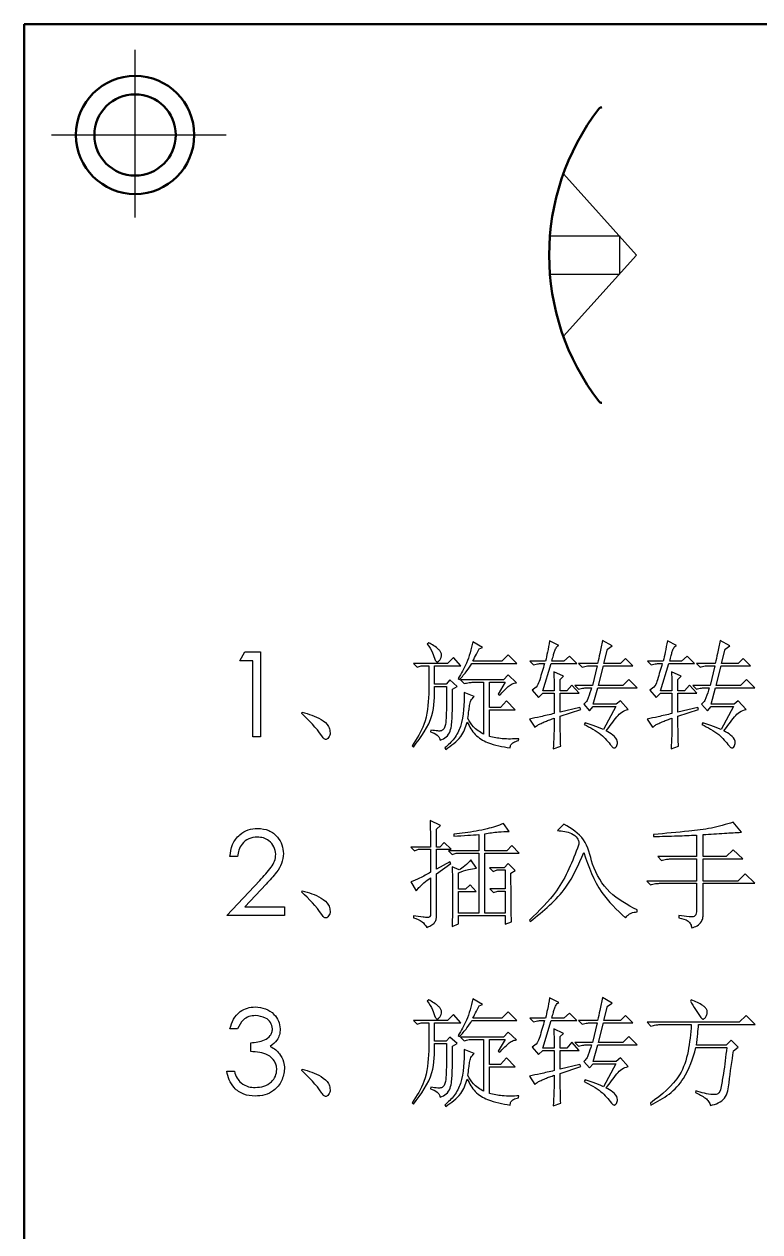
# Model space of a CAD drawing. Extents: x -61205 to 26665, y -81742 to 98141.
# Drawn here: x -37211.35 to -37191.46, y 14435.53 to 14468.22 of the extents above; entities that cross this region are included whole.
import ezdxf

# ---------------------------------------------------------------- set-up
doc = ezdxf.new("R2010")
doc.units = 0
doc.header["$LTSCALE"] = 1000
doc.header["$MEASUREMENT"] = 0
for name, pattern in [('AM_ISO02W050x2', [3.75, 3, -0.75]), ('F', [0.75, 0.5, -0.25]), ('G', [2, 1.25, -0.25, 0.25, -0.25])]:
    doc.linetypes.add(name, pattern=pattern)
for name, color, linetype in [('01', 7, 'CONTINUOUS'), ('04', 2, 'F'), ('05', 4, 'G')]:
    doc.layers.add(name, color=color, linetype=linetype)

msp = doc.modelspace()

# ---------------------------------------------------------------- linework, layer by layer
at = {"layer": '01', "lineweight": 50}
for p, q in [((-37211.354, 14468.221), (-37211.354, 14428.221)), ((-37131.354, 14468.221), (-37211.354, 14468.221))]:
    msp.add_line(p, q, dxfattribs=at)
at = {"layer": '01'}
for p, q in [((-37200.413, 14451.474), (-37200.451, 14451.436)), ((-37198.958, 14451.349), (-37199.219, 14451.499)), ((-37196.893, 14451.399), (-37197.142, 14451.524)), ((-37195.45, 14451.387), (-37195.711, 14451.536)), ((-37193.708, 14451.399), (-37193.957, 14451.524)), ((-37192.265, 14451.387), (-37192.526, 14451.536)), ((-37205.522, 14450.988), (-37205.387, 14451.224)), ((-37205.387, 14451.224), (-37204.962, 14451.224)), ((-37204.962, 14451.224), (-37204.962, 14448.924)), ((-37199.742, 14451.076), (-37199.903, 14450.914)), ((-37199.543, 14450.852), (-37199.742, 14451.076)), ((-37199.045, 14451.312), (-37198.958, 14451.349)), ((-37198.261, 14451.15), (-37198.435, 14450.976)), ((-37198.025, 14450.914), (-37198.261, 14451.15)), ((-37196.607, 14451.113), (-37196.756, 14450.976)), ((-37196.408, 14450.914), (-37196.607, 14451.113)), ((-37195.674, 14450.914), (-37195.574, 14451.3)), ((-37195.574, 14451.3), (-37195.45, 14451.387)), ((-37193.422, 14451.113), (-37193.571, 14450.976)), ((-37193.223, 14450.914), (-37193.422, 14451.113)), ((-37192.489, 14450.914), (-37192.39, 14451.3)), ((-37192.39, 14451.3), (-37192.265, 14451.387)), ((-37205.168, 14450.988), (-37205.522, 14450.988)), ((-37205.168, 14448.924), (-37205.168, 14450.988)), ((-37200.824, 14450.914), (-37200.724, 14450.814)), ((-37199.903, 14450.914), (-37200.824, 14450.914)), ((-37200.724, 14450.814), (-37200.612, 14450.852)), ((-37200.612, 14450.852), (-37200.413, 14450.852)), ((-37200.413, 14450.852), (-37200.413, 14450.093)), ((-37200.252, 14450.354), (-37200.252, 14450.852)), ((-37200.252, 14450.852), (-37199.543, 14450.852)), ((-37199.244, 14450.914), (-37198.025, 14450.914)), ((-37198.435, 14450.976), (-37199.219, 14450.976)), ((-37197.254, 14450.976), (-37197.677, 14450.976)), ((-37197.677, 14450.976), (-37197.577, 14450.877)), ((-37197.328, 14450.168), (-37197.104, 14450.914)), ((-37197.328, 14450.914), (-37197.279, 14450.914)), ((-37197.104, 14450.914), (-37196.408, 14450.914)), ((-37196.756, 14450.976), (-37197.079, 14450.976)), ((-37195.848, 14450.914), (-37196.358, 14450.914)), ((-37196.358, 14450.914), (-37196.258, 14450.814)), ((-37196.01, 14450.852), (-37195.86, 14450.852)), ((-37195.86, 14450.852), (-37195.985, 14450.317)), ((-37195.823, 14450.317), (-37195.686, 14450.852)), ((-37195.686, 14450.852), (-37194.89, 14450.852)), ((-37195.226, 14450.914), (-37195.674, 14450.914)), ((-37195.089, 14451.051), (-37195.226, 14450.914)), ((-37194.89, 14450.852), (-37195.089, 14451.051)), ((-37194.069, 14450.976), (-37194.492, 14450.976)), ((-37194.492, 14450.976), (-37194.392, 14450.877)), ((-37194.144, 14450.168), (-37193.92, 14450.914)), ((-37194.144, 14450.914), (-37194.094, 14450.914)), ((-37193.92, 14450.914), (-37193.223, 14450.914)), ((-37193.571, 14450.976), (-37193.895, 14450.976)), ((-37192.663, 14450.914), (-37193.173, 14450.914)), ((-37193.173, 14450.914), (-37193.074, 14450.814)), ((-37192.825, 14450.852), (-37192.676, 14450.852)), ((-37192.676, 14450.852), (-37192.8, 14450.317)), ((-37192.638, 14450.317), (-37192.502, 14450.852)), ((-37192.502, 14450.852), (-37191.705, 14450.852)), ((-37192.041, 14450.914), (-37192.489, 14450.914)), ((-37191.904, 14451.051), (-37192.041, 14450.914)), ((-37191.705, 14450.852), (-37191.904, 14451.051)), ((-37199.841, 14450.466), (-37199.941, 14450.354)), ((-37199.642, 14450.292), (-37199.841, 14450.466)), ((-37199.617, 14450.503), (-37199.58, 14450.479)), ((-37198.386, 14450.466), (-37199.555, 14450.466)), ((-37199.555, 14450.466), (-37199.456, 14450.367)), ((-37198.261, 14450.603), (-37198.386, 14450.466)), ((-37198.037, 14450.392), (-37198.261, 14450.603)), ((-37196.768, 14450.566), (-37197.03, 14450.69)), ((-37196.856, 14450.479), (-37196.768, 14450.566)), ((-37196.856, 14450.168), (-37196.856, 14450.479)), ((-37195.002, 14450.479), (-37195.164, 14450.317)), ((-37194.778, 14450.255), (-37195.002, 14450.479)), ((-37193.584, 14450.566), (-37193.845, 14450.69)), ((-37193.671, 14450.479), (-37193.584, 14450.566)), ((-37193.671, 14450.168), (-37193.671, 14450.479)), ((-37191.817, 14450.479), (-37191.979, 14450.317)), ((-37191.593, 14450.255), (-37191.817, 14450.479)), ((-37199.941, 14450.354), (-37200.252, 14450.354)), ((-37200.252, 14450.292), (-37199.928, 14450.292)), ((-37199.767, 14450.217), (-37199.642, 14450.292)), ((-37199.182, 14450.018), (-37199.456, 14450.13)), ((-37199.207, 14450.404), (-37198.933, 14450.404)), ((-37198.933, 14450.404), (-37198.933, 14448.998)), ((-37198.771, 14449.72), (-37198.771, 14450.404)), ((-37198.771, 14450.404), (-37198.348, 14450.404)), ((-37198.348, 14450.404), (-37198.535, 14450.081)), ((-37197.614, 14450.193), (-37197.44, 14449.993)), ((-37197.44, 14449.993), (-37197.328, 14450.105)), ((-37197.017, 14450.168), (-37197.328, 14450.168)), ((-37197.328, 14450.105), (-37197.017, 14450.105)), ((-37197.017, 14450.105), (-37197.017, 14449.558)), ((-37196.681, 14450.168), (-37196.856, 14450.168)), ((-37196.856, 14449.595), (-37196.856, 14450.105)), ((-37196.856, 14450.105), (-37196.346, 14450.105)), ((-37196.545, 14450.329), (-37196.681, 14450.168)), ((-37196.346, 14450.105), (-37196.545, 14450.329)), ((-37195.985, 14450.317), (-37196.457, 14450.317)), ((-37196.457, 14450.317), (-37196.358, 14450.217)), ((-37196.109, 14450.255), (-37196.01, 14450.255)), ((-37195.96, 14449.807), (-37195.835, 14450.255)), ((-37195.835, 14450.255), (-37194.778, 14450.255)), ((-37195.164, 14450.317), (-37195.823, 14450.317)), ((-37194.43, 14450.193), (-37194.256, 14449.993)), ((-37194.256, 14449.993), (-37194.144, 14450.105)), ((-37193.833, 14450.168), (-37194.144, 14450.168)), ((-37194.144, 14450.105), (-37193.833, 14450.105)), ((-37193.833, 14450.105), (-37193.833, 14449.558)), ((-37193.497, 14450.168), (-37193.671, 14450.168)), ((-37193.671, 14449.595), (-37193.671, 14450.105)), ((-37193.671, 14450.105), (-37193.161, 14450.105)), ((-37193.36, 14450.329), (-37193.497, 14450.168)), ((-37193.161, 14450.105), (-37193.36, 14450.329)), ((-37192.8, 14450.317), (-37193.273, 14450.317)), ((-37193.273, 14450.317), (-37193.173, 14450.217)), ((-37192.925, 14450.255), (-37192.825, 14450.255)), ((-37192.775, 14449.807), (-37192.651, 14450.255)), ((-37192.651, 14450.255), (-37191.593, 14450.255)), ((-37191.979, 14450.317), (-37192.638, 14450.317)), ((-37198.535, 14450.081), (-37198.485, 14450.056)), ((-37198.311, 14449.906), (-37198.473, 14449.72)), ((-37198.075, 14449.658), (-37198.311, 14449.906)), ((-37196.221, 14449.807), (-37196.059, 14449.633)), ((-37195.338, 14449.807), (-37195.96, 14449.807)), ((-37195.226, 14449.906), (-37195.338, 14449.807)), ((-37195.014, 14449.67), (-37195.226, 14449.906)), ((-37193.037, 14449.807), (-37192.875, 14449.633)), ((-37192.153, 14449.807), (-37192.775, 14449.807)), ((-37192.041, 14449.906), (-37192.153, 14449.807)), ((-37191.83, 14449.67), (-37192.041, 14449.906)), ((-37203.847, 14449.558), (-37203.834, 14449.595)), ((-37198.473, 14449.72), (-37198.771, 14449.72)), ((-37198.771, 14448.936), (-37198.771, 14449.658)), ((-37198.771, 14449.658), (-37198.075, 14449.658)), ((-37196.321, 14449.72), (-37196.856, 14449.595)), ((-37196.856, 14449.483), (-37196.296, 14449.67)), ((-37196.296, 14449.67), (-37196.321, 14449.72)), ((-37196.059, 14449.633), (-37195.96, 14449.745)), ((-37195.96, 14449.745), (-37195.35, 14449.745)), ((-37195.35, 14449.745), (-37195.686, 14449.123)), ((-37193.136, 14449.72), (-37193.671, 14449.595)), ((-37193.671, 14449.483), (-37193.111, 14449.67)), ((-37193.111, 14449.67), (-37193.136, 14449.72)), ((-37192.875, 14449.633), (-37192.775, 14449.745)), ((-37192.775, 14449.745), (-37192.166, 14449.745)), ((-37192.166, 14449.745), (-37192.502, 14449.123)), ((-37200.351, 14449.11), (-37200.364, 14449.06)), ((-37197.689, 14449.409), (-37197.54, 14449.185)), ((-37196.184, 14449.309), (-37196.209, 14449.26)), ((-37194.504, 14449.409), (-37194.355, 14449.185)), ((-37192.999, 14449.309), (-37193.024, 14449.26)), ((-37204.962, 14448.924), (-37205.168, 14448.924)), ((-37197.988, 14448.824), (-37197.975, 14448.874)), ((-37200.861, 14448.687), (-37200.824, 14448.65)), ((-37199.978, 14448.625), (-37199.953, 14448.588)), ((-37197.042, 14448.6), (-37196.843, 14448.675)), ((-37193.858, 14448.6), (-37193.659, 14448.675)), ((-37200.09, 14446.529), (-37200.376, 14446.665)), ((-37200.202, 14446.429), (-37200.09, 14446.529)), ((-37198.236, 14446.367), (-37198.386, 14446.578)), ((-37196.756, 14446.566), (-37196.93, 14446.392)), ((-37191.954, 14446.342), (-37192.178, 14446.616)), ((-37200.202, 14445.944), (-37200.202, 14446.429)), ((-37199.729, 14446.292), (-37199.729, 14446.242)), ((-37199.057, 14446.28), (-37199.057, 14445.844)), ((-37198.896, 14445.844), (-37198.896, 14446.305)), ((-37194.33, 14446.28), (-37194.33, 14446.23)), ((-37193.173, 14446.267), (-37193.173, 14445.683)), ((-37192.987, 14445.683), (-37192.987, 14446.28)), ((-37200.899, 14445.944), (-37200.799, 14445.844)), ((-37200.364, 14445.944), (-37200.899, 14445.944)), ((-37200.799, 14445.844), (-37200.687, 14445.882)), ((-37200.687, 14445.882), (-37200.364, 14445.882)), ((-37200.364, 14445.882), (-37200.364, 14445.26)), ((-37200.115, 14445.944), (-37200.202, 14445.944)), ((-37200.202, 14445.882), (-37199.804, 14445.882)), ((-37200.202, 14445.347), (-37200.202, 14445.882)), ((-37199.99, 14446.068), (-37200.115, 14445.944)), ((-37199.804, 14445.882), (-37199.99, 14446.068)), ((-37199.057, 14445.844), (-37199.878, 14445.844)), ((-37199.878, 14445.844), (-37199.779, 14445.745)), ((-37198.299, 14445.844), (-37198.896, 14445.844)), ((-37198.162, 14445.981), (-37198.299, 14445.844)), ((-37197.963, 14445.782), (-37198.162, 14445.981)), ((-37192.178, 14445.869), (-37192.365, 14445.683)), ((-37191.917, 14445.62), (-37192.178, 14445.869)), ((-37205.581, 14445.683), (-37205.787, 14445.683)), ((-37199.841, 14445.546), (-37200.202, 14445.347)), ((-37199.816, 14445.496), (-37199.841, 14445.546)), ((-37199.779, 14445.745), (-37199.667, 14445.782)), ((-37199.667, 14445.782), (-37199.057, 14445.782)), ((-37199.12, 14445.372), (-37199.269, 14445.596)), ((-37199.057, 14445.782), (-37199.057, 14444.153)), ((-37198.896, 14444.153), (-37198.896, 14445.782)), ((-37198.896, 14445.782), (-37197.963, 14445.782)), ((-37193.173, 14445.683), (-37194.218, 14445.683)), ((-37194.218, 14445.683), (-37194.119, 14445.583)), ((-37193.87, 14445.62), (-37193.173, 14445.62)), ((-37193.173, 14445.62), (-37193.173, 14445.023)), ((-37192.365, 14445.683), (-37192.987, 14445.683)), ((-37192.987, 14445.62), (-37191.917, 14445.62)), ((-37192.987, 14445.023), (-37192.987, 14445.62)), ((-37200.202, 14445.222), (-37199.816, 14445.496)), ((-37200.202, 14444.078), (-37200.202, 14445.222)), ((-37199.592, 14445.322), (-37199.779, 14445.409)), ((-37199.605, 14444.799), (-37199.605, 14445.247)), ((-37198.373, 14445.384), (-37198.771, 14445.384)), ((-37198.771, 14445.384), (-37198.672, 14445.285)), ((-37198.672, 14445.285), (-37198.56, 14445.322)), ((-37198.56, 14445.322), (-37198.348, 14445.322)), ((-37198.261, 14445.496), (-37198.373, 14445.384)), ((-37198.348, 14445.322), (-37198.348, 14444.812)), ((-37198.075, 14445.309), (-37198.261, 14445.496)), ((-37198.187, 14445.235), (-37198.075, 14445.309)), ((-37191.855, 14445.222), (-37192.054, 14445.023)), ((-37191.593, 14444.961), (-37191.855, 14445.222)), ((-37205.876, 14444.09), (-37204.984, 14445.042)), ((-37204.808, 14444.94), (-37205.383, 14444.326)), ((-37200.899, 14444.998), (-37200.749, 14444.762)), ((-37200.364, 14445.11), (-37200.364, 14444.128)), ((-37199.294, 14444.924), (-37199.418, 14444.799)), ((-37199.132, 14444.737), (-37199.294, 14444.924)), ((-37193.173, 14445.023), (-37194.517, 14445.023)), ((-37194.517, 14445.023), (-37194.417, 14444.924)), ((-37194.169, 14444.961), (-37193.173, 14444.961)), ((-37193.173, 14444.961), (-37193.173, 14444.19)), ((-37192.054, 14445.023), (-37192.987, 14445.023)), ((-37192.987, 14444.961), (-37191.593, 14444.961)), ((-37192.987, 14444.165), (-37192.987, 14444.961)), ((-37203.847, 14444.725), (-37203.834, 14444.762)), ((-37199.418, 14444.799), (-37199.605, 14444.799)), ((-37199.605, 14444.153), (-37199.605, 14444.737)), ((-37199.605, 14444.737), (-37199.132, 14444.737)), ((-37198.348, 14444.812), (-37198.759, 14444.812)), ((-37198.759, 14444.812), (-37198.659, 14444.712)), ((-37198.659, 14444.712), (-37198.547, 14444.75)), ((-37198.547, 14444.75), (-37198.348, 14444.75)), ((-37198.348, 14444.75), (-37198.348, 14444.153)), ((-37205.383, 14444.326), (-37204.313, 14444.326)), ((-37204.313, 14444.326), (-37204.313, 14444.09)), ((-37194.778, 14444.19), (-37194.778, 14444.24)), ((-37204.313, 14444.09), (-37205.876, 14444.09)), ((-37200.824, 14444.078), (-37200.824, 14444.028)), ((-37199.057, 14444.153), (-37199.605, 14444.153)), ((-37199.605, 14444.09), (-37198.348, 14444.09)), ((-37199.605, 14443.866), (-37199.605, 14444.09)), ((-37198.348, 14444.153), (-37198.896, 14444.153)), ((-37198.348, 14444.09), (-37198.348, 14443.854)), ((-37198.348, 14443.854), (-37198.174, 14443.916)), ((-37197.689, 14443.966), (-37197.664, 14443.929)), ((-37193.646, 14444.09), (-37193.646, 14444.028)), ((-37199.779, 14443.792), (-37199.605, 14443.866)), ((-37200.413, 14441.807), (-37200.451, 14441.77)), ((-37198.958, 14441.683), (-37199.219, 14441.832)), ((-37199.045, 14441.645), (-37198.958, 14441.683)), ((-37196.893, 14441.733), (-37197.142, 14441.857)), ((-37195.45, 14441.72), (-37195.711, 14441.869)), ((-37195.674, 14441.247), (-37195.574, 14441.633)), ((-37195.574, 14441.633), (-37195.45, 14441.72)), ((-37193.31, 14441.807), (-37193.335, 14441.77)), ((-37199.742, 14441.409), (-37199.903, 14441.247)), ((-37199.543, 14441.185), (-37199.742, 14441.409)), ((-37198.435, 14441.31), (-37199.219, 14441.31)), ((-37198.261, 14441.484), (-37198.435, 14441.31)), ((-37198.025, 14441.247), (-37198.261, 14441.484)), ((-37197.254, 14441.31), (-37197.677, 14441.31)), ((-37197.677, 14441.31), (-37197.577, 14441.21)), ((-37196.756, 14441.31), (-37197.079, 14441.31)), ((-37196.607, 14441.446), (-37196.756, 14441.31)), ((-37196.408, 14441.247), (-37196.607, 14441.446)), ((-37195.089, 14441.384), (-37195.226, 14441.247)), ((-37194.89, 14441.185), (-37195.089, 14441.384)), ((-37191.83, 14441.384), (-37192.016, 14441.198)), ((-37191.581, 14441.135), (-37191.83, 14441.384)), ((-37205.581, 14441.026), (-37205.787, 14441.026)), ((-37199.903, 14441.247), (-37200.824, 14441.247)), ((-37200.824, 14441.247), (-37200.724, 14441.148)), ((-37200.724, 14441.148), (-37200.612, 14441.185)), ((-37200.612, 14441.185), (-37200.413, 14441.185)), ((-37200.413, 14441.185), (-37200.413, 14440.426)), ((-37200.252, 14440.688), (-37200.252, 14441.185)), ((-37200.252, 14441.185), (-37199.543, 14441.185)), ((-37199.244, 14441.247), (-37198.025, 14441.247)), ((-37198.261, 14440.936), (-37198.386, 14440.8)), ((-37198.037, 14440.725), (-37198.261, 14440.936)), ((-37197.328, 14440.501), (-37197.104, 14441.247)), ((-37197.328, 14441.247), (-37197.279, 14441.247)), ((-37197.104, 14441.247), (-37196.408, 14441.247)), ((-37196.768, 14440.899), (-37197.03, 14441.023)), ((-37195.848, 14441.247), (-37196.358, 14441.247)), ((-37196.358, 14441.247), (-37196.258, 14441.148)), ((-37196.01, 14441.185), (-37195.86, 14441.185)), ((-37195.86, 14441.185), (-37195.985, 14440.65)), ((-37195.823, 14440.65), (-37195.686, 14441.185)), ((-37195.686, 14441.185), (-37194.89, 14441.185)), ((-37195.226, 14441.247), (-37195.674, 14441.247)), ((-37192.016, 14441.198), (-37194.504, 14441.198)), ((-37194.504, 14441.198), (-37194.405, 14441.098)), ((-37194.156, 14441.135), (-37193.31, 14441.135)), ((-37193.111, 14441.135), (-37191.581, 14441.135)), ((-37205.227, 14440.407), (-37205.227, 14440.643)), ((-37199.941, 14440.688), (-37200.252, 14440.688)), ((-37200.252, 14440.625), (-37199.928, 14440.625)), ((-37199.841, 14440.8), (-37199.941, 14440.688)), ((-37199.642, 14440.625), (-37199.841, 14440.8)), ((-37199.767, 14440.551), (-37199.642, 14440.625)), ((-37199.617, 14440.837), (-37199.58, 14440.812)), ((-37198.386, 14440.8), (-37199.555, 14440.8)), ((-37199.555, 14440.8), (-37199.456, 14440.7)), ((-37199.207, 14440.737), (-37198.933, 14440.737)), ((-37198.933, 14440.737), (-37198.933, 14439.332)), ((-37198.771, 14440.053), (-37198.771, 14440.737)), ((-37198.771, 14440.737), (-37198.348, 14440.737)), ((-37198.348, 14440.737), (-37198.535, 14440.414)), ((-37196.856, 14440.812), (-37196.768, 14440.899)), ((-37196.856, 14440.501), (-37196.856, 14440.812)), ((-37196.545, 14440.663), (-37196.681, 14440.501)), ((-37196.346, 14440.439), (-37196.545, 14440.663)), ((-37195.985, 14440.65), (-37196.457, 14440.65)), ((-37196.457, 14440.65), (-37196.358, 14440.551)), ((-37195.164, 14440.65), (-37195.823, 14440.65)), ((-37195.002, 14440.812), (-37195.164, 14440.65)), ((-37194.778, 14440.588), (-37195.002, 14440.812)), ((-37192.228, 14440.712), (-37192.365, 14440.576)), ((-37192.041, 14440.526), (-37192.228, 14440.712)), ((-37199.182, 14440.352), (-37199.456, 14440.464)), ((-37198.535, 14440.414), (-37198.485, 14440.389)), ((-37197.614, 14440.526), (-37197.44, 14440.327)), ((-37197.44, 14440.327), (-37197.328, 14440.439)), ((-37197.017, 14440.501), (-37197.328, 14440.501)), ((-37197.328, 14440.439), (-37197.017, 14440.439)), ((-37197.017, 14440.439), (-37197.017, 14439.891)), ((-37196.681, 14440.501), (-37196.856, 14440.501)), ((-37196.856, 14440.439), (-37196.346, 14440.439)), ((-37196.856, 14439.929), (-37196.856, 14440.439)), ((-37196.109, 14440.588), (-37196.01, 14440.588)), ((-37195.96, 14440.14), (-37195.835, 14440.588)), ((-37195.835, 14440.588), (-37194.778, 14440.588)), ((-37193.186, 14440.513), (-37192.352, 14440.513)), ((-37192.365, 14440.576), (-37193.173, 14440.576)), ((-37192.166, 14440.426), (-37192.041, 14440.526)), ((-37198.473, 14440.053), (-37198.771, 14440.053)), ((-37198.771, 14439.269), (-37198.771, 14439.991)), ((-37198.771, 14439.991), (-37198.075, 14439.991)), ((-37198.311, 14440.24), (-37198.473, 14440.053)), ((-37198.075, 14439.991), (-37198.311, 14440.24)), ((-37196.321, 14440.053), (-37196.856, 14439.929)), ((-37196.856, 14439.817), (-37196.296, 14440.003)), ((-37196.296, 14440.003), (-37196.321, 14440.053)), ((-37196.221, 14440.14), (-37196.059, 14439.966)), ((-37196.059, 14439.966), (-37195.96, 14440.078)), ((-37195.338, 14440.14), (-37195.96, 14440.14)), ((-37195.96, 14440.078), (-37195.35, 14440.078)), ((-37195.35, 14440.078), (-37195.686, 14439.456)), ((-37195.226, 14440.24), (-37195.338, 14440.14)), ((-37195.014, 14440.003), (-37195.226, 14440.24)), ((-37205.876, 14439.876), (-37205.669, 14439.876)), ((-37203.847, 14439.891), (-37203.834, 14439.929)), ((-37197.689, 14439.742), (-37197.54, 14439.518)), ((-37196.184, 14439.643), (-37196.209, 14439.593)), ((-37200.351, 14439.444), (-37200.364, 14439.394)), ((-37193.186, 14439.344), (-37193.198, 14439.294)), ((-37200.861, 14439.021), (-37200.824, 14438.983)), ((-37197.988, 14439.157), (-37197.975, 14439.207)), ((-37197.042, 14438.934), (-37196.843, 14439.008)), ((-37194.417, 14439.008), (-37194.405, 14438.958)), ((-37199.978, 14438.958), (-37199.953, 14438.921))]:
    msp.add_line(p, q, dxfattribs=at)
at = {"layer": '01', "lineweight": 50}
for radius in [1.6, 1.1]:
    msp.add_circle((-37208.354, 14465.221), radius, dxfattribs=at)
for centre, radius, start, end in [((-37190.655, 14461.971), 6.5, 142.456, 217.544), ((-37195.729, 14465.871), 0.1, 90.001, 142.456), ((-37195.729, 14458.071), 0.1, 217.544, 269.999)]:
    msp.add_arc(centre, radius, start, end, dxfattribs=at)
at = {"layer": '01'}
for points, knots in [([(-37200.451, 14451.436), (-37200.397, 14451.362), (-37200.3, 14451.23), (-37200.262, 14451.056), (-37200.218, 14450.974), (-37200.196, 14450.956), (-37200.174, 14450.953), (-37200.154, 14450.963), (-37200.134, 14450.981), (-37200.104, 14451.017), (-37200.071, 14451.075), (-37200.057, 14451.157), (-37200.088, 14451.235), (-37200.199, 14451.355), (-37200.318, 14451.421), (-37200.413, 14451.474)], [0, 0, 0, 0, 0.210266, 0.375515, 0.406805, 0.422518, 0.438115, 0.455623, 0.473207, 0.500759, 0.563259, 0.625464, 0.68759, 0.750155, 1, 1, 1, 1]), ([(-37199.219, 14451.499), (-37199.266, 14451.302), (-37199.35, 14450.95), (-37199.536, 14450.64), (-37199.617, 14450.503)], [0, 0, 0, 0, 0.5599541, 1, 1, 1, 1]), ([(-37197.142, 14451.524), (-37197.16, 14451.421), (-37197.194, 14451.238), (-37197.235, 14451.056), (-37197.254, 14450.976)], [0, 0, 0, 0, 0.5599979, 1, 1, 1, 1]), ([(-37197.079, 14450.976), (-37197.067, 14451.029), (-37197.046, 14451.115), (-37197.011, 14451.234), (-37196.98, 14451.315), (-37196.939, 14451.374), (-37196.908, 14451.391), (-37196.893, 14451.399)], [0, 0, 0, 0, 0.340268, 0.560438, 0.780244, 0.890413, 1, 1, 1, 1]), ([(-37195.711, 14451.536), (-37195.735, 14451.419), (-37195.777, 14451.211), (-37195.826, 14451.005), (-37195.848, 14450.914)], [0, 0, 0, 0, 0.559987, 1, 1, 1, 1]), ([(-37193.957, 14451.524), (-37193.976, 14451.421), (-37194.009, 14451.238), (-37194.051, 14451.056), (-37194.069, 14450.976)], [0, 0, 0, 0, 0.559997, 1, 1, 1, 1]), ([(-37193.895, 14450.976), (-37193.882, 14451.029), (-37193.861, 14451.115), (-37193.826, 14451.234), (-37193.796, 14451.315), (-37193.754, 14451.374), (-37193.724, 14451.391), (-37193.708, 14451.399)], [0, 0, 0, 0, 0.3402667, 0.5604362, 0.7802383, 0.8904073, 1, 1, 1, 1]), ([(-37192.526, 14451.536), (-37192.55, 14451.419), (-37192.592, 14451.211), (-37192.642, 14451.005), (-37192.663, 14450.914)], [0, 0, 0, 0, 0.559989, 1, 1, 1, 1]), ([(-37199.219, 14450.976), (-37199.187, 14451.039), (-37199.13, 14451.152), (-37199.071, 14451.263), (-37199.045, 14451.312)], [0, 0, 0, 0, 0.560004, 1, 1, 1, 1]), ([(-37199.58, 14450.479), (-37199.511, 14450.555), (-37199.387, 14450.691), (-37199.288, 14450.846), (-37199.244, 14450.914)], [0, 0, 0, 0, 0.559888, 1, 1, 1, 1]), ([(-37197.279, 14450.914), (-37197.321, 14450.769), (-37197.381, 14450.566), (-37197.464, 14450.296), (-37197.565, 14450.227), (-37197.614, 14450.193)], [0, 0, 0, 0, 0.563454, 0.784514, 1, 1, 1, 1]), ([(-37197.577, 14450.877), (-37197.531, 14450.889), (-37197.45, 14450.911), (-37197.365, 14450.913), (-37197.328, 14450.914)], [0, 0, 0, 0, 0.559821, 1, 1, 1, 1]), ([(-37196.258, 14450.814), (-37196.213, 14450.827), (-37196.131, 14450.849), (-37196.047, 14450.851), (-37196.01, 14450.852)], [0, 0, 0, 0, 0.559823, 1, 1, 1, 1]), ([(-37194.094, 14450.914), (-37194.137, 14450.769), (-37194.196, 14450.566), (-37194.279, 14450.296), (-37194.38, 14450.227), (-37194.43, 14450.193)], [0, 0, 0, 0, 0.563454, 0.784514, 1, 1, 1, 1]), ([(-37194.392, 14450.877), (-37194.347, 14450.889), (-37194.265, 14450.911), (-37194.181, 14450.913), (-37194.144, 14450.914)], [0, 0, 0, 0, 0.559827, 1, 1, 1, 1]), ([(-37193.074, 14450.814), (-37193.028, 14450.827), (-37192.947, 14450.849), (-37192.862, 14450.851), (-37192.825, 14450.852)], [0, 0, 0, 0, 0.559829, 1, 1, 1, 1]), ([(-37197.03, 14450.69), (-37197.026, 14450.593), (-37197.019, 14450.419), (-37197.018, 14450.244), (-37197.017, 14450.168)], [0, 0, 0, 0, 0.559993, 1, 1, 1, 1]), ([(-37193.845, 14450.69), (-37193.841, 14450.593), (-37193.835, 14450.419), (-37193.833, 14450.244), (-37193.833, 14450.168)], [0, 0, 0, 0, 0.559993, 1, 1, 1, 1]), ([(-37200.413, 14450.093), (-37200.429, 14449.807), (-37200.457, 14449.297), (-37200.738, 14448.874), (-37200.861, 14448.687)], [0, 0, 0, 0, 0.560257, 1, 1, 1, 1]), ([(-37200.824, 14448.65), (-37200.619, 14448.924), (-37200.253, 14449.415), (-37200.252, 14450.023), (-37200.252, 14450.292)], [0, 0, 0, 0, 0.55767, 1, 1, 1, 1]), ([(-37199.928, 14450.292), (-37199.929, 14450.078), (-37199.93, 14449.769), (-37199.943, 14449.392), (-37199.964, 14449.203), (-37200.024, 14449.114), (-37200.082, 14449.083), (-37200.195, 14449.084), (-37200.289, 14449.1), (-37200.351, 14449.11)], [0, 0, 0, 0, 0.420669, 0.605753, 0.750235, 0.781465, 0.812535, 0.87505, 1, 1, 1, 1]), ([(-37200.102, 14448.837), (-37200.042, 14448.86), (-37199.922, 14448.907), (-37199.794, 14449.141), (-37199.769, 14449.586), (-37199.768, 14449.965), (-37199.767, 14450.217)], [0, 0, 0, 0, 0.124695, 0.248758, 0.498494, 1, 1, 1, 1]), ([(-37199.456, 14450.13), (-37199.456, 14449.816), (-37199.457, 14449.379), (-37199.704, 14448.869), (-37199.887, 14448.707), (-37199.978, 14448.625)], [0, 0, 0, 0, 0.560261, 0.779897, 1, 1, 1, 1]), ([(-37199.456, 14450.367), (-37199.41, 14450.379), (-37199.328, 14450.401), (-37199.244, 14450.403), (-37199.207, 14450.404)], [0, 0, 0, 0, 0.559835, 1, 1, 1, 1]), ([(-37198.485, 14450.056), (-37198.414, 14450.135), (-37198.316, 14450.247), (-37198.163, 14450.368), (-37198.079, 14450.384), (-37198.037, 14450.392)], [0, 0, 0, 0, 0.560921, 0.781125, 1, 1, 1, 1]), ([(-37196.358, 14450.217), (-37196.312, 14450.23), (-37196.231, 14450.252), (-37196.146, 14450.254), (-37196.109, 14450.255)], [0, 0, 0, 0, 0.559827, 1, 1, 1, 1]), ([(-37196.01, 14450.255), (-37196.037, 14450.165), (-37196.076, 14450.04), (-37196.138, 14449.881), (-37196.193, 14449.831), (-37196.221, 14449.807)], [0, 0, 0, 0, 0.562329, 0.783304, 1, 1, 1, 1]), ([(-37193.173, 14450.217), (-37193.128, 14450.23), (-37193.046, 14450.252), (-37192.962, 14450.254), (-37192.925, 14450.255)], [0, 0, 0, 0, 0.559835, 1, 1, 1, 1]), ([(-37192.825, 14450.255), (-37192.853, 14450.165), (-37192.891, 14450.04), (-37192.953, 14449.881), (-37193.009, 14449.831), (-37193.037, 14449.807)], [0, 0, 0, 0, 0.562326, 0.7833, 1, 1, 1, 1]), ([(-37199.356, 14449.421), (-37199.346, 14449.493), (-37199.328, 14449.611), (-37199.306, 14449.774), (-37199.285, 14449.918), (-37199.216, 14449.985), (-37199.182, 14450.018)], [0, 0, 0, 0, 0.340863, 0.561446, 0.78109, 1, 1, 1, 1]), ([(-37203.834, 14449.595), (-37203.658, 14449.544), (-37203.393, 14449.468), (-37203.128, 14449.255), (-37203.074, 14449.076), (-37203.082, 14448.954), (-37203.135, 14448.891), (-37203.17, 14448.862), (-37203.208, 14448.854), (-37203.242, 14448.873), (-37203.276, 14448.905), (-37203.439, 14449.165), (-37203.65, 14449.368), (-37203.847, 14449.558)], [0, 0, 0, 0, 0.251428, 0.376681, 0.439729, 0.501951, 0.533468, 0.5493, 0.564972, 0.582599, 0.600317, 0.628129, 1, 1, 1, 1]), ([(-37197.017, 14449.558), (-37197.142, 14449.528), (-37197.365, 14449.475), (-37197.59, 14449.429), (-37197.689, 14449.409)], [0, 0, 0, 0, 0.559993, 1, 1, 1, 1]), ([(-37197.54, 14449.185), (-37197.515, 14449.207), (-37197.466, 14449.251), (-37197.366, 14449.296), (-37197.258, 14449.344), (-37197.138, 14449.39), (-37197.057, 14449.419), (-37197.017, 14449.434)], [0, 0, 0, 0, 0.168514, 0.338765, 0.559176, 0.779581, 1, 1, 1, 1]), ([(-37197.017, 14449.434), (-37197.019, 14449.278), (-37197.022, 14449), (-37197.036, 14448.722), (-37197.042, 14448.6)], [0, 0, 0, 0, 0.5599933, 1, 1, 1, 1]), ([(-37196.843, 14448.675), (-37196.848, 14448.826), (-37196.855, 14449.095), (-37196.855, 14449.365), (-37196.856, 14449.483)], [0, 0, 0, 0, 0.559987, 1, 1, 1, 1]), ([(-37195.612, 14449.085), (-37195.52, 14449.215), (-37195.392, 14449.395), (-37195.195, 14449.611), (-37195.075, 14449.65), (-37195.014, 14449.67)], [0, 0, 0, 0, 0.561298, 0.781302, 1, 1, 1, 1]), ([(-37193.833, 14449.558), (-37193.958, 14449.528), (-37194.181, 14449.475), (-37194.406, 14449.429), (-37194.504, 14449.409)], [0, 0, 0, 0, 0.55999, 1, 1, 1, 1]), ([(-37194.355, 14449.185), (-37194.331, 14449.207), (-37194.281, 14449.251), (-37194.181, 14449.296), (-37194.073, 14449.344), (-37193.953, 14449.39), (-37193.873, 14449.419), (-37193.833, 14449.434)], [0, 0, 0, 0, 0.168519, 0.33877, 0.559182, 0.779587, 1, 1, 1, 1]), ([(-37193.833, 14449.434), (-37193.834, 14449.278), (-37193.837, 14449), (-37193.851, 14448.722), (-37193.858, 14448.6)], [0, 0, 0, 0, 0.559993, 1, 1, 1, 1]), ([(-37193.659, 14448.675), (-37193.663, 14448.826), (-37193.671, 14449.095), (-37193.671, 14449.365), (-37193.671, 14449.483)], [0, 0, 0, 0, 0.559988, 1, 1, 1, 1]), ([(-37192.427, 14449.085), (-37192.335, 14449.215), (-37192.207, 14449.395), (-37192.011, 14449.611), (-37191.89, 14449.65), (-37191.83, 14449.67)], [0, 0, 0, 0, 0.561295, 0.781302, 1, 1, 1, 1]), ([(-37199.953, 14448.588), (-37199.8, 14448.691), (-37199.526, 14448.876), (-37199.417, 14449.185), (-37199.368, 14449.322)], [0, 0, 0, 0, 0.559287, 1, 1, 1, 1]), ([(-37199.368, 14449.322), (-37199.306, 14449.203), (-37199.18, 14448.965), (-37198.754, 14448.718), (-37198.417, 14448.66), (-37198.212, 14448.625)], [0, 0, 0, 0, 0.279065, 0.55916, 1, 1, 1, 1]), ([(-37198.933, 14448.998), (-37199.031, 14449.059), (-37199.206, 14449.168), (-37199.31, 14449.344), (-37199.356, 14449.421)], [0, 0, 0, 0, 0.560308, 1, 1, 1, 1]), ([(-37196.209, 14449.26), (-37196.048, 14449.179), (-37195.762, 14449.036), (-37195.549, 14448.778), (-37195.444, 14448.65), (-37195.419, 14448.631), (-37195.396, 14448.624), (-37195.381, 14448.626), (-37195.367, 14448.632), (-37195.344, 14448.651), (-37195.322, 14448.691), (-37195.306, 14448.748), (-37195.31, 14448.859), (-37195.429, 14448.989), (-37195.55, 14449.053), (-37195.612, 14449.085)], [0, 0, 0, 0, 0.316133, 0.563929, 0.587479, 0.610919, 0.619801, 0.628599, 0.637474, 0.646304, 0.681575, 0.71685, 0.752199, 0.87447, 1, 1, 1, 1]), ([(-37195.686, 14449.123), (-37195.778, 14449.16), (-37195.942, 14449.228), (-37196.11, 14449.284), (-37196.184, 14449.309)], [0, 0, 0, 0, 0.560017, 1, 1, 1, 1]), ([(-37193.024, 14449.26), (-37192.864, 14449.179), (-37192.578, 14449.036), (-37192.364, 14448.778), (-37192.26, 14448.65), (-37192.234, 14448.631), (-37192.212, 14448.624), (-37192.196, 14448.626), (-37192.183, 14448.632), (-37192.16, 14448.651), (-37192.138, 14448.691), (-37192.121, 14448.748), (-37192.125, 14448.859), (-37192.244, 14448.989), (-37192.365, 14449.053), (-37192.427, 14449.085)], [0, 0, 0, 0, 0.3161333, 0.5639306, 0.5874784, 0.6109204, 0.6198022, 0.6286003, 0.6374754, 0.6463059, 0.6815767, 0.7168517, 0.7522007, 0.874472, 1, 1, 1, 1]), ([(-37192.502, 14449.123), (-37192.593, 14449.16), (-37192.757, 14449.228), (-37192.925, 14449.284), (-37192.999, 14449.309)], [0, 0, 0, 0, 0.5600198, 1, 1, 1, 1]), ([(-37200.364, 14449.06), (-37200.299, 14449.038), (-37200.209, 14449.006), (-37200.127, 14448.913), (-37200.111, 14448.862), (-37200.102, 14448.837)], [0, 0, 0, 0, 0.558735, 0.779368, 1, 1, 1, 1]), ([(-37197.975, 14448.874), (-37198.125, 14448.868), (-37198.394, 14448.858), (-37198.656, 14448.912), (-37198.771, 14448.936)], [0, 0, 0, 0, 0.5603, 1, 1, 1, 1]), ([(-37198.212, 14448.625), (-37198.207, 14448.656), (-37198.198, 14448.717), (-37198.109, 14448.791), (-37198.034, 14448.812), (-37197.988, 14448.824)], [0, 0, 0, 0, 0.278839, 0.558802, 1, 1, 1, 1]), ([(-37200.376, 14446.665), (-37200.372, 14446.531), (-37200.365, 14446.29), (-37200.364, 14446.05), (-37200.364, 14445.944)], [0, 0, 0, 0, 0.559986, 1, 1, 1, 1]), ([(-37198.386, 14446.578), (-37198.533, 14446.527), (-37198.777, 14446.442), (-37199.128, 14446.372), (-37199.428, 14446.328), (-37199.629, 14446.304), (-37199.729, 14446.292)], [0, 0, 0, 0, 0.339907, 0.559903, 0.779943, 1, 1, 1, 1]), ([(-37194.778, 14444.24), (-37195.041, 14444.381), (-37195.571, 14444.665), (-37196.003, 14445.402), (-37196.137, 14446.192), (-37196.552, 14446.442), (-37196.756, 14446.566)], [0, 0, 0, 0, 0.279108, 0.561505, 0.783901, 1, 1, 1, 1]), ([(-37192.178, 14446.616), (-37192.373, 14446.556), (-37192.764, 14446.438), (-37193.49, 14446.362), (-37194.011, 14446.311), (-37194.33, 14446.28)], [0, 0, 0, 0, 0.279249, 0.559532, 1, 1, 1, 1]), ([(-37205.787, 14445.683), (-37205.774, 14445.794), (-37205.747, 14446.018), (-37205.551, 14446.273), (-37205.301, 14446.427), (-37205.125, 14446.442), (-37205.037, 14446.449)], [0, 0, 0, 0, 0.280032, 0.559513, 0.779666, 1, 1, 1, 1]), ([(-37205.048, 14446.213), (-37205.127, 14446.205), (-37205.283, 14446.189), (-37205.461, 14446.046), (-37205.557, 14445.866), (-37205.573, 14445.744), (-37205.581, 14445.683)], [0, 0, 0, 0, 0.279702, 0.558847, 0.779189, 1, 1, 1, 1]), ([(-37204.549, 14445.747), (-37204.559, 14445.818), (-37204.578, 14445.961), (-37204.718, 14446.111), (-37204.88, 14446.201), (-37204.992, 14446.209), (-37205.048, 14446.213)], [0, 0, 0, 0, 0.279138, 0.558981, 0.779355, 1, 1, 1, 1]), ([(-37205.037, 14446.449), (-37204.935, 14446.44), (-37204.73, 14446.421), (-37204.502, 14446.233), (-37204.364, 14446.006), (-37204.35, 14445.846), (-37204.343, 14445.766)], [0, 0, 0, 0, 0.279889, 0.559223, 0.779577, 1, 1, 1, 1]), ([(-37199.729, 14446.242), (-37199.604, 14446.248), (-37199.38, 14446.258), (-37199.156, 14446.273), (-37199.057, 14446.28)], [0, 0, 0, 0, 0.559998, 1, 1, 1, 1]), ([(-37198.896, 14446.305), (-37198.773, 14446.323), (-37198.555, 14446.356), (-37198.334, 14446.364), (-37198.236, 14446.367)], [0, 0, 0, 0, 0.560042, 1, 1, 1, 1]), ([(-37196.93, 14446.392), (-37196.797, 14446.378), (-37196.598, 14446.358), (-37196.407, 14446.215), (-37196.345, 14446.093), (-37196.354, 14446.027), (-37196.358, 14445.994)], [0, 0, 0, 0, 0.499952, 0.749867, 0.874973, 1, 1, 1, 1]), ([(-37194.33, 14446.23), (-37194.114, 14446.234), (-37193.728, 14446.242), (-37193.343, 14446.26), (-37193.173, 14446.267)], [0, 0, 0, 0, 0.560002, 1, 1, 1, 1]), ([(-37192.987, 14446.28), (-37192.794, 14446.293), (-37192.45, 14446.317), (-37192.106, 14446.334), (-37191.954, 14446.342)], [0, 0, 0, 0, 0.560004, 1, 1, 1, 1]), ([(-37196.358, 14445.994), (-37196.526, 14445.561), (-37196.827, 14444.788), (-37197.425, 14444.217), (-37197.689, 14443.966)], [0, 0, 0, 0, 0.559147, 1, 1, 1, 1]), ([(-37204.984, 14445.042), (-37204.874, 14445.156), (-37204.72, 14445.314), (-37204.568, 14445.559), (-37204.555, 14445.685), (-37204.549, 14445.747)], [0, 0, 0, 0, 0.5607152, 0.7805339, 1, 1, 1, 1]), ([(-37204.343, 14445.766), (-37204.352, 14445.674), (-37204.371, 14445.492), (-37204.555, 14445.216), (-37204.712, 14445.045), (-37204.808, 14444.94)], [0, 0, 0, 0, 0.27928, 0.559154, 1, 1, 1, 1]), ([(-37199.269, 14445.596), (-37199.324, 14445.538), (-37199.421, 14445.435), (-37199.54, 14445.356), (-37199.592, 14445.322)], [0, 0, 0, 0, 0.558967, 1, 1, 1, 1]), ([(-37197.664, 14443.929), (-37197.311, 14444.214), (-37196.68, 14444.724), (-37196.362, 14445.467), (-37196.221, 14445.795)], [0, 0, 0, 0, 0.5588344, 1, 1, 1, 1]), ([(-37196.221, 14445.795), (-37196.087, 14445.414), (-37195.846, 14444.734), (-37195.321, 14444.244), (-37195.089, 14444.028)], [0, 0, 0, 0, 0.55911, 1, 1, 1, 1]), ([(-37194.119, 14445.583), (-37194.073, 14445.595), (-37193.992, 14445.618), (-37193.907, 14445.62), (-37193.87, 14445.62)], [0, 0, 0, 0, 0.559829, 1, 1, 1, 1]), ([(-37200.364, 14445.26), (-37200.46, 14445.204), (-37200.633, 14445.106), (-37200.817, 14445.031), (-37200.899, 14444.998)], [0, 0, 0, 0, 0.560257, 1, 1, 1, 1]), ([(-37199.779, 14445.409), (-37199.774, 14445.226), (-37199.765, 14444.924), (-37199.766, 14444.503), (-37199.768, 14444.147), (-37199.775, 14443.91), (-37199.779, 14443.792)], [0, 0, 0, 0, 0.3399774, 0.5599883, 0.7799989, 1, 1, 1, 1]), ([(-37199.605, 14445.247), (-37199.517, 14445.281), (-37199.36, 14445.342), (-37199.193, 14445.363), (-37199.12, 14445.372)], [0, 0, 0, 0, 0.560491, 1, 1, 1, 1]), ([(-37198.174, 14443.916), (-37198.178, 14444.066), (-37198.183, 14444.312), (-37198.185, 14444.655), (-37198.187, 14444.945), (-37198.187, 14445.138), (-37198.187, 14445.235)], [0, 0, 0, 0, 0.339992, 0.55999, 0.779996, 1, 1, 1, 1]), ([(-37200.749, 14444.762), (-37200.685, 14444.835), (-37200.57, 14444.967), (-37200.427, 14445.066), (-37200.364, 14445.11)], [0, 0, 0, 0, 0.558171, 1, 1, 1, 1]), ([(-37194.417, 14444.924), (-37194.372, 14444.936), (-37194.29, 14444.958), (-37194.206, 14444.96), (-37194.169, 14444.961)], [0, 0, 0, 0, 0.559821, 1, 1, 1, 1]), ([(-37203.834, 14444.762), (-37203.658, 14444.711), (-37203.393, 14444.635), (-37203.128, 14444.421), (-37203.074, 14444.243), (-37203.082, 14444.121), (-37203.135, 14444.058), (-37203.17, 14444.028), (-37203.208, 14444.02), (-37203.242, 14444.039), (-37203.276, 14444.071), (-37203.439, 14444.331), (-37203.65, 14444.535), (-37203.847, 14444.725)], [0, 0, 0, 0, 0.251427, 0.37668, 0.439728, 0.501943, 0.53346, 0.549296, 0.564968, 0.582594, 0.600313, 0.62813, 1, 1, 1, 1]), ([(-37200.364, 14444.128), (-37200.365, 14444.105), (-37200.367, 14444.077), (-37200.387, 14444.051), (-37200.406, 14444.039), (-37200.467, 14444.036), (-37200.607, 14444.051), (-37200.737, 14444.067), (-37200.824, 14444.078)], [0, 0, 0, 0, 0.1240332, 0.1553949, 0.1867771, 0.2491294, 0.4993888, 1, 1, 1, 1]), ([(-37200.824, 14444.028), (-37200.74, 14444.001), (-37200.589, 14443.954), (-37200.502, 14443.824), (-37200.463, 14443.767)], [0, 0, 0, 0, 0.560166, 1, 1, 1, 1]), ([(-37200.463, 14443.767), (-37200.425, 14443.783), (-37200.35, 14443.814), (-37200.256, 14443.883), (-37200.209, 14443.981), (-37200.204, 14444.046), (-37200.202, 14444.078)], [0, 0, 0, 0, 0.280661, 0.560087, 0.77988, 1, 1, 1, 1]), ([(-37195.089, 14444.028), (-37195.068, 14444.055), (-37195.026, 14444.108), (-37194.918, 14444.171), (-37194.831, 14444.183), (-37194.778, 14444.19)], [0, 0, 0, 0, 0.280208, 0.560361, 1, 1, 1, 1]), ([(-37193.173, 14444.19), (-37193.175, 14444.166), (-37193.176, 14444.13), (-37193.2, 14444.089), (-37193.236, 14444.057), (-37193.297, 14444.049), (-37193.436, 14444.065), (-37193.553, 14444.079), (-37193.646, 14444.09)], [0, 0, 0, 0, 0.124776, 0.187257, 0.249722, 0.373731, 0.498973, 1, 1, 1, 1]), ([(-37193.646, 14444.028), (-37193.557, 14444.009), (-37193.432, 14443.982), (-37193.32, 14443.859), (-37193.305, 14443.789), (-37193.298, 14443.754)], [0, 0, 0, 0, 0.558669, 0.77934, 1, 1, 1, 1]), ([(-37193.298, 14443.754), (-37193.247, 14443.77), (-37193.144, 14443.8), (-37193.035, 14443.909), (-37192.988, 14444.04), (-37192.987, 14444.123), (-37192.987, 14444.165)], [0, 0, 0, 0, 0.280249, 0.559129, 0.779307, 1, 1, 1, 1]), ([(-37205.787, 14441.026), (-37205.761, 14441.115), (-37205.708, 14441.291), (-37205.532, 14441.487), (-37205.32, 14441.599), (-37205.175, 14441.61), (-37205.103, 14441.616)], [0, 0, 0, 0, 0.280285, 0.559679, 0.779745, 1, 1, 1, 1]), ([(-37205.103, 14441.616), (-37205.01, 14441.606), (-37204.823, 14441.586), (-37204.601, 14441.438), (-37204.459, 14441.238), (-37204.44, 14441.091), (-37204.431, 14441.018)], [0, 0, 0, 0, 0.280087, 0.559874, 0.780104, 1, 1, 1, 1]), ([(-37200.451, 14441.77), (-37200.397, 14441.696), (-37200.3, 14441.563), (-37200.262, 14441.389), (-37200.218, 14441.307), (-37200.196, 14441.289), (-37200.174, 14441.286), (-37200.154, 14441.296), (-37200.134, 14441.314), (-37200.104, 14441.351), (-37200.071, 14441.408), (-37200.057, 14441.491), (-37200.088, 14441.569), (-37200.199, 14441.689), (-37200.318, 14441.754), (-37200.413, 14441.807)], [0, 0, 0, 0, 0.210266, 0.375515, 0.406805, 0.422518, 0.438115, 0.455623, 0.473207, 0.500759, 0.563259, 0.625464, 0.68759, 0.750155, 1, 1, 1, 1]), ([(-37199.219, 14441.832), (-37199.266, 14441.635), (-37199.35, 14441.283), (-37199.536, 14440.973), (-37199.617, 14440.837)], [0, 0, 0, 0, 0.5599541, 1, 1, 1, 1]), ([(-37199.219, 14441.31), (-37199.187, 14441.373), (-37199.13, 14441.485), (-37199.071, 14441.596), (-37199.045, 14441.645)], [0, 0, 0, 0, 0.560004, 1, 1, 1, 1]), ([(-37197.142, 14441.857), (-37197.16, 14441.754), (-37197.194, 14441.571), (-37197.235, 14441.389), (-37197.254, 14441.31)], [0, 0, 0, 0, 0.5599979, 1, 1, 1, 1]), ([(-37197.079, 14441.31), (-37197.067, 14441.362), (-37197.046, 14441.448), (-37197.011, 14441.567), (-37196.98, 14441.649), (-37196.939, 14441.707), (-37196.908, 14441.724), (-37196.893, 14441.733)], [0, 0, 0, 0, 0.340268, 0.560438, 0.780244, 0.890413, 1, 1, 1, 1]), ([(-37195.711, 14441.869), (-37195.735, 14441.753), (-37195.777, 14441.545), (-37195.826, 14441.338), (-37195.848, 14441.247)], [0, 0, 0, 0, 0.559987, 1, 1, 1, 1]), ([(-37193.335, 14441.77), (-37193.244, 14441.622), (-37193.146, 14441.461), (-37193.028, 14441.298), (-37193.001, 14441.285), (-37192.97, 14441.286), (-37192.94, 14441.312), (-37192.907, 14441.359), (-37192.875, 14441.427), (-37192.878, 14441.518), (-37192.925, 14441.596), (-37193.062, 14441.709), (-37193.2, 14441.763), (-37193.31, 14441.807)], [0, 0, 0, 0, 0.374187, 0.405498, 0.42124, 0.436824, 0.468048, 0.499459, 0.561945, 0.624145, 0.686579, 0.749312, 1, 1, 1, 1]), ([(-37205.1, 14441.38), (-37205.16, 14441.375), (-37205.279, 14441.366), (-37205.469, 14441.251), (-37205.539, 14441.111), (-37205.581, 14441.026)], [0, 0, 0, 0, 0.28063, 0.560358, 1, 1, 1, 1]), ([(-37204.637, 14441.019), (-37204.649, 14441.079), (-37204.672, 14441.2), (-37204.849, 14441.349), (-37205.005, 14441.368), (-37205.1, 14441.38)], [0, 0, 0, 0, 0.278867, 0.56008, 1, 1, 1, 1]), ([(-37205.227, 14440.643), (-37205.097, 14440.655), (-37204.902, 14440.673), (-37204.712, 14440.808), (-37204.647, 14440.922), (-37204.641, 14440.987), (-37204.637, 14441.019)], [0, 0, 0, 0, 0.499417, 0.749013, 0.874544, 1, 1, 1, 1]), ([(-37204.431, 14441.018), (-37204.435, 14440.965), (-37204.442, 14440.859), (-37204.525, 14440.682), (-37204.633, 14440.597), (-37204.7, 14440.545)], [0, 0, 0, 0, 0.280504, 0.560793, 1, 1, 1, 1]), ([(-37199.58, 14440.812), (-37199.511, 14440.888), (-37199.387, 14441.024), (-37199.288, 14441.179), (-37199.244, 14441.247)], [0, 0, 0, 0, 0.559888, 1, 1, 1, 1]), ([(-37197.279, 14441.247), (-37197.321, 14441.102), (-37197.381, 14440.899), (-37197.464, 14440.63), (-37197.565, 14440.56), (-37197.614, 14440.526)], [0, 0, 0, 0, 0.563454, 0.784514, 1, 1, 1, 1]), ([(-37197.577, 14441.21), (-37197.531, 14441.222), (-37197.45, 14441.245), (-37197.365, 14441.246), (-37197.328, 14441.247)], [0, 0, 0, 0, 0.559821, 1, 1, 1, 1]), ([(-37197.03, 14441.023), (-37197.026, 14440.926), (-37197.019, 14440.752), (-37197.018, 14440.578), (-37197.017, 14440.501)], [0, 0, 0, 0, 0.559993, 1, 1, 1, 1]), ([(-37196.258, 14441.148), (-37196.213, 14441.16), (-37196.131, 14441.182), (-37196.047, 14441.184), (-37196.01, 14441.185)], [0, 0, 0, 0, 0.559823, 1, 1, 1, 1]), ([(-37193.31, 14441.135), (-37193.353, 14440.645), (-37193.429, 14439.77), (-37194.115, 14439.241), (-37194.417, 14439.008)], [0, 0, 0, 0, 0.560182, 1, 1, 1, 1]), ([(-37194.405, 14441.098), (-37194.359, 14441.11), (-37194.278, 14441.133), (-37194.193, 14441.135), (-37194.156, 14441.135)], [0, 0, 0, 0, 0.55983, 1, 1, 1, 1]), ([(-37193.173, 14440.576), (-37193.161, 14440.68), (-37193.138, 14440.866), (-37193.119, 14441.053), (-37193.111, 14441.135)], [0, 0, 0, 0, 0.560013, 1, 1, 1, 1]), ([(-37200.824, 14438.983), (-37200.619, 14439.257), (-37200.253, 14439.748), (-37200.252, 14440.356), (-37200.252, 14440.625)], [0, 0, 0, 0, 0.55767, 1, 1, 1, 1]), ([(-37199.928, 14440.625), (-37199.929, 14440.411), (-37199.93, 14440.103), (-37199.943, 14439.725), (-37199.964, 14439.537), (-37200.024, 14439.448), (-37200.082, 14439.417), (-37200.195, 14439.417), (-37200.289, 14439.433), (-37200.351, 14439.444)], [0, 0, 0, 0, 0.420669, 0.605753, 0.750235, 0.781465, 0.812535, 0.87505, 1, 1, 1, 1]), ([(-37199.456, 14440.7), (-37199.41, 14440.712), (-37199.328, 14440.734), (-37199.244, 14440.736), (-37199.207, 14440.737)], [0, 0, 0, 0, 0.559835, 1, 1, 1, 1]), ([(-37198.485, 14440.389), (-37198.414, 14440.469), (-37198.316, 14440.58), (-37198.163, 14440.701), (-37198.079, 14440.717), (-37198.037, 14440.725)], [0, 0, 0, 0, 0.560929, 0.781129, 1, 1, 1, 1]), ([(-37204.519, 14439.92), (-37204.523, 14439.961), (-37204.53, 14440.041), (-37204.601, 14440.186), (-37204.815, 14440.384), (-37205.062, 14440.398), (-37205.227, 14440.407)], [0, 0, 0, 0, 0.125595, 0.251196, 0.500609, 1, 1, 1, 1]), ([(-37204.7, 14440.545), (-37204.646, 14440.517), (-37204.55, 14440.467), (-37204.481, 14440.385), (-37204.45, 14440.349)], [0, 0, 0, 0, 0.559773, 1, 1, 1, 1]), ([(-37204.45, 14440.349), (-37204.406, 14440.279), (-37204.327, 14440.153), (-37204.317, 14440.005), (-37204.313, 14439.94)], [0, 0, 0, 0, 0.559434, 1, 1, 1, 1]), ([(-37200.413, 14440.426), (-37200.429, 14440.141), (-37200.457, 14439.63), (-37200.738, 14439.207), (-37200.861, 14439.021)], [0, 0, 0, 0, 0.560257, 1, 1, 1, 1]), ([(-37200.102, 14439.17), (-37200.042, 14439.194), (-37199.922, 14439.241), (-37199.794, 14439.475), (-37199.769, 14439.92), (-37199.768, 14440.298), (-37199.767, 14440.551)], [0, 0, 0, 0, 0.124695, 0.248749, 0.498494, 1, 1, 1, 1]), ([(-37199.456, 14440.464), (-37199.456, 14440.149), (-37199.457, 14439.712), (-37199.704, 14439.203), (-37199.887, 14439.04), (-37199.978, 14438.958)], [0, 0, 0, 0, 0.560269, 0.7798975, 1, 1, 1, 1]), ([(-37199.356, 14439.755), (-37199.346, 14439.826), (-37199.328, 14439.945), (-37199.306, 14440.107), (-37199.285, 14440.252), (-37199.216, 14440.318), (-37199.182, 14440.352)], [0, 0, 0, 0, 0.340863, 0.561446, 0.78109, 1, 1, 1, 1]), ([(-37196.358, 14440.551), (-37196.312, 14440.563), (-37196.231, 14440.585), (-37196.146, 14440.587), (-37196.109, 14440.588)], [0, 0, 0, 0, 0.559827, 1, 1, 1, 1]), ([(-37196.01, 14440.588), (-37196.037, 14440.498), (-37196.076, 14440.373), (-37196.138, 14440.214), (-37196.193, 14440.165), (-37196.221, 14440.14)], [0, 0, 0, 0, 0.562329, 0.783304, 1, 1, 1, 1]), ([(-37194.405, 14438.958), (-37194.235, 14439.049), (-37193.896, 14439.231), (-37193.415, 14439.743), (-37193.273, 14440.221), (-37193.186, 14440.513)], [0, 0, 0, 0, 0.280629, 0.560975, 1, 1, 1, 1]), ([(-37192.352, 14440.513), (-37192.379, 14440.277), (-37192.418, 14439.922), (-37192.491, 14439.522), (-37192.528, 14439.324), (-37192.592, 14439.259), (-37192.649, 14439.241), (-37192.853, 14439.242), (-37193.034, 14439.297), (-37193.186, 14439.344)], [0, 0, 0, 0, 0.37533, 0.56295, 0.656435, 0.679678, 0.703143, 0.749893, 1, 1, 1, 1]), ([(-37192.788, 14438.946), (-37192.718, 14438.966), (-37192.579, 14439.005), (-37192.33, 14439.181), (-37192.275, 14439.726), (-37192.209, 14440.146), (-37192.166, 14440.426)], [0, 0, 0, 0, 0.1253484, 0.2491522, 0.4981228, 1, 1, 1, 1]), ([(-37195.612, 14439.419), (-37195.52, 14439.548), (-37195.392, 14439.729), (-37195.195, 14439.944), (-37195.075, 14439.984), (-37195.014, 14440.003)], [0, 0, 0, 0, 0.561298, 0.781302, 1, 1, 1, 1]), ([(-37205.109, 14439.198), (-37205.214, 14439.207), (-37205.425, 14439.226), (-37205.674, 14439.402), (-37205.819, 14439.635), (-37205.857, 14439.796), (-37205.876, 14439.876)], [0, 0, 0, 0, 0.279885, 0.558978, 0.779266, 1, 1, 1, 1]), ([(-37205.669, 14439.876), (-37205.648, 14439.809), (-37205.611, 14439.69), (-37205.526, 14439.599), (-37205.489, 14439.558)], [0, 0, 0, 0, 0.5607063, 1, 1, 1, 1]), ([(-37204.313, 14439.94), (-37204.33, 14439.827), (-37204.363, 14439.602), (-37204.578, 14439.353), (-37204.842, 14439.219), (-37205.02, 14439.205), (-37205.109, 14439.198)], [0, 0, 0, 0, 0.279307, 0.558838, 0.779278, 1, 1, 1, 1]), ([(-37205.105, 14439.434), (-37205.025, 14439.439), (-37204.866, 14439.45), (-37204.673, 14439.569), (-37204.543, 14439.733), (-37204.527, 14439.858), (-37204.519, 14439.92)], [0, 0, 0, 0, 0.280598, 0.560153, 0.780311, 1, 1, 1, 1]), ([(-37203.834, 14439.929), (-37203.658, 14439.878), (-37203.393, 14439.801), (-37203.128, 14439.588), (-37203.074, 14439.41), (-37203.082, 14439.287), (-37203.135, 14439.225), (-37203.17, 14439.195), (-37203.208, 14439.187), (-37203.242, 14439.206), (-37203.276, 14439.238), (-37203.439, 14439.498), (-37203.65, 14439.702), (-37203.847, 14439.891)], [0, 0, 0, 0, 0.251428, 0.376686, 0.439728, 0.50195, 0.533467, 0.5493, 0.564972, 0.582598, 0.600317, 0.628128, 1, 1, 1, 1]), ([(-37199.953, 14438.921), (-37199.8, 14439.025), (-37199.526, 14439.21), (-37199.417, 14439.519), (-37199.368, 14439.655)], [0, 0, 0, 0, 0.559287, 1, 1, 1, 1]), ([(-37199.368, 14439.655), (-37199.306, 14439.536), (-37199.18, 14439.298), (-37198.754, 14439.052), (-37198.417, 14438.994), (-37198.212, 14438.958)], [0, 0, 0, 0, 0.279065, 0.55916, 1, 1, 1, 1]), ([(-37198.933, 14439.332), (-37199.031, 14439.392), (-37199.206, 14439.501), (-37199.31, 14439.677), (-37199.356, 14439.755)], [0, 0, 0, 0, 0.560308, 1, 1, 1, 1]), ([(-37197.017, 14439.891), (-37197.142, 14439.861), (-37197.365, 14439.808), (-37197.59, 14439.762), (-37197.689, 14439.742)], [0, 0, 0, 0, 0.559993, 1, 1, 1, 1]), ([(-37197.54, 14439.518), (-37197.515, 14439.54), (-37197.466, 14439.584), (-37197.366, 14439.629), (-37197.258, 14439.677), (-37197.138, 14439.723), (-37197.057, 14439.752), (-37197.017, 14439.767)], [0, 0, 0, 0, 0.168514, 0.338765, 0.559176, 0.779581, 1, 1, 1, 1]), ([(-37197.017, 14439.767), (-37197.019, 14439.611), (-37197.022, 14439.333), (-37197.036, 14439.056), (-37197.042, 14438.934)], [0, 0, 0, 0, 0.5599933, 1, 1, 1, 1]), ([(-37196.843, 14439.008), (-37196.848, 14439.159), (-37196.855, 14439.429), (-37196.855, 14439.698), (-37196.856, 14439.817)], [0, 0, 0, 0, 0.559987, 1, 1, 1, 1]), ([(-37195.686, 14439.456), (-37195.778, 14439.494), (-37195.942, 14439.561), (-37196.11, 14439.618), (-37196.184, 14439.643)], [0, 0, 0, 0, 0.560017, 1, 1, 1, 1]), ([(-37205.489, 14439.558), (-37205.423, 14439.517), (-37205.305, 14439.443), (-37205.166, 14439.437), (-37205.105, 14439.434)], [0, 0, 0, 0, 0.558756, 1, 1, 1, 1]), ([(-37200.364, 14439.394), (-37200.299, 14439.371), (-37200.209, 14439.339), (-37200.127, 14439.246), (-37200.111, 14439.195), (-37200.102, 14439.17)], [0, 0, 0, 0, 0.558735, 0.779368, 1, 1, 1, 1]), ([(-37196.209, 14439.593), (-37196.048, 14439.513), (-37195.762, 14439.369), (-37195.549, 14439.111), (-37195.444, 14438.983), (-37195.419, 14438.964), (-37195.396, 14438.958), (-37195.381, 14438.959), (-37195.367, 14438.965), (-37195.344, 14438.984), (-37195.322, 14439.024), (-37195.306, 14439.082), (-37195.31, 14439.193), (-37195.429, 14439.322), (-37195.55, 14439.386), (-37195.612, 14439.419)], [0, 0, 0, 0, 0.316133, 0.563929, 0.587479, 0.610919, 0.619801, 0.628599, 0.637474, 0.646304, 0.681575, 0.71685, 0.752199, 0.87447, 1, 1, 1, 1]), ([(-37193.198, 14439.294), (-37193.104, 14439.25), (-37192.972, 14439.189), (-37192.834, 14439.06), (-37192.803, 14438.984), (-37192.788, 14438.946)], [0, 0, 0, 0, 0.560103, 0.780378, 1, 1, 1, 1]), ([(-37197.975, 14439.207), (-37198.125, 14439.201), (-37198.394, 14439.191), (-37198.656, 14439.245), (-37198.771, 14439.269)], [0, 0, 0, 0, 0.5603, 1, 1, 1, 1]), ([(-37198.212, 14438.958), (-37198.207, 14438.989), (-37198.198, 14439.051), (-37198.109, 14439.125), (-37198.034, 14439.145), (-37197.988, 14439.157)], [0, 0, 0, 0, 0.278839, 0.558802, 1, 1, 1, 1])]:
    msp.add_open_spline(points, degree=3, knots=knots, dxfattribs=at)
at = {"layer": '04', "linetype": 'AM_ISO02W050x2'}
for p, q in [((-37196.771, 14464.171), (-37194.791, 14461.971)), ((-37197.134, 14462.486), (-37195.255, 14462.486)), ((-37195.255, 14462.486), (-37195.255, 14461.456)), ((-37196.771, 14459.771), (-37194.791, 14461.971)), ((-37197.134, 14461.456), (-37195.255, 14461.456))]:
    msp.add_line(p, q, dxfattribs=at)
at = {"layer": '05', "lineweight": -3, "ltscale": 2}
msp.add_line((-37208.354, 14462.986), (-37208.354, 14467.528), dxfattribs=at)
at = {"layer": '05'}
msp.add_line((-37210.619, 14465.221), (-37205.891, 14465.221), dxfattribs=at)

doc.saveas('drawing.dxf')
